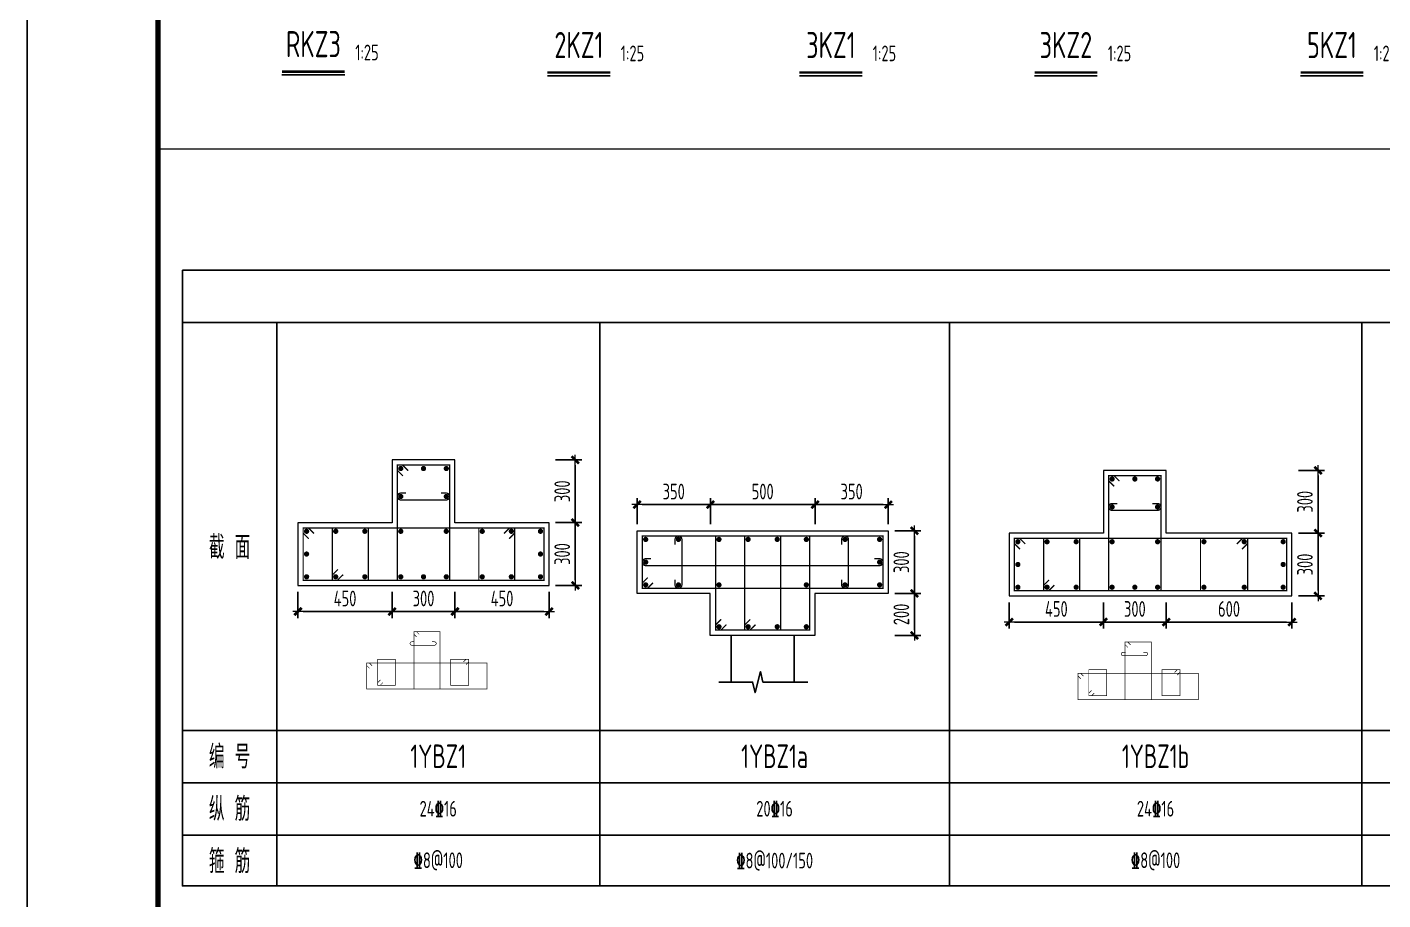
# Model space of a CAD drawing. Extents: x 292423 to 376523, y 106557 to 361882.
# Drawn here: x 292423 to 318331, y 328666 to 345356 of the extents above; entities that cross this region are included whole.
import ezdxf
from ezdxf.enums import TextEntityAlignment as Align

# ---------------------------------------------------------------- set-up
doc = ezdxf.new("R2010")
doc.units = 0
doc.header["$LTSCALE"] = 1000
doc.layers.get('0').update_dxf_attribs({"linetype": 'CONTINUOUS'})
doc.layers.get('Defpoints').update_dxf_attribs({"linetype": 'CONTINUOUS'})
for name, color, linetype in [('1508', 2, 'CONTINUOUS'), ('TAB', 7, 'CONTINUOUS'), ('TEXT', 7, 'CONTINUOUS'), ('THICK', 6, 'CONTINUOUS'), ('THIN', 7, 'CONTINUOUS'), ('tk', 7, 'CONTINUOUS')]:
    doc.layers.add(name, color=color, linetype=linetype)
for name, color, linetype, lineweight in [('REIN', 6, 'CONTINUOUS', 18), ('Z-柱大样外框', 7, 'ByLayer', 18), ('Z-详图标注', 3, 'CONTINUOUS', 18)]:
    doc.layers.add(name, color=color, linetype=linetype, lineweight=lineweight)
doc.styles.get("Standard").update_dxf_attribs({"font": 'tssdeng.shx', "width": 0.7, "bigfont": 'tssdchn.shx'})
doc.styles.add('TCCAD_Dimension', font='Tssdeng.shx', dxfattribs={"width": 0.7, "bigfont": 'tssdchn.shx'})
doc.dimstyles.new('TCCAD_25_100', dxfattribs={"dimtxt": 300, "dimasz": 100, "dimexe": 125, "dimexo": 125, "dimgap": 100, "dimtad": 1, "dimdec": 0, "dimlfac": 0.25, "dimzin": 0, "dimdsep": 46, "dimtxsty": 'TCCAD_Dimension', "dimblk": '_TCDBK25_100', "dimcen": 0, "dimclrt": 7, "dimadec": 0, "dimazin": 0, "dimtfac": 1, "dimtdec": 0, "dimtix": 1, "dimtmove": 2, "dimatfit": 3, "dimfxl": 1, "dimtolj": 1, "dimtzin": 0, "dimarcsym": 0})

# ---------------------------------------------------------------- blocks, each defined once
blk = doc.blocks.new('_TCDBK25_100')
blk.add_line((-1, 0), (1, 0))
at = {"const_width": 0.5}
blk.add_lwpolyline([(-0.7, -0.7), (0.7, 0.7)], dxfattribs=at)
blk = doc.blocks.new('*D321')
at = {"layer": 'Defpoints', "color": 0}
for p in [(297598, 334680), (299398, 334680), (299398, 334180)]:
    blk.add_point(p, dxfattribs=at)
at = {"layer": 'Z-详图标注', "color": 0, "lineweight": -2}
for p, q in [((297598, 334555), (297598, 334055)), ((299398, 334555), (299398, 334055)), ((297698, 334180), (299298, 334180))]:
    blk.add_line(p, q, dxfattribs=at)
at = {"layer": 'Z-详图标注', "color": 0, "lineweight": -2, "xscale": 100, "yscale": 100, "zscale": 100, "rotation": 180}
blk.add_blockref('_TCDBK25_100', (297598, 334180), dxfattribs=at)
at = {"layer": 'Z-详图标注', "color": 0, "lineweight": -2, "xscale": 100, "yscale": 100, "zscale": 100}
blk.add_blockref('_TCDBK25_100', (299398, 334180), dxfattribs=at)
at = {"layer": 'Z-详图标注', "color": 7, "insert": (298498, 334430), "char_height": 300, "attachment_point": 5, "style": 'TCCAD_Dimension'}
blk.add_mtext('\\A1;450', dxfattribs=at)
blk = doc.blocks.new('*D322')
at = {"layer": 'Defpoints', "color": 0}
for p in [(299398, 334680), (300598, 334680), (300598, 334180)]:
    blk.add_point(p, dxfattribs=at)
at = {"layer": 'Z-详图标注', "color": 0, "lineweight": -2}
for p, q in [((299398, 334555), (299398, 334055)), ((300598, 334555), (300598, 334055)), ((299498, 334180), (300498, 334180))]:
    blk.add_line(p, q, dxfattribs=at)
at = {"layer": 'Z-详图标注', "color": 0, "lineweight": -2, "xscale": 100, "yscale": 100, "zscale": 100, "rotation": 180}
blk.add_blockref('_TCDBK25_100', (299398, 334180), dxfattribs=at)
at = {"layer": 'Z-详图标注', "color": 0, "lineweight": -2, "xscale": 100, "yscale": 100, "zscale": 100}
blk.add_blockref('_TCDBK25_100', (300598, 334180), dxfattribs=at)
at = {"layer": 'Z-详图标注', "color": 7, "insert": (299998, 334430), "char_height": 300, "attachment_point": 5, "style": 'TCCAD_Dimension'}
blk.add_mtext('\\A1;300', dxfattribs=at)
blk = doc.blocks.new('*D323')
at = {"layer": 'Defpoints', "color": 0}
for p in [(300598, 334680), (302398, 334680), (302398, 334180)]:
    blk.add_point(p, dxfattribs=at)
at = {"layer": 'Z-详图标注', "color": 0, "lineweight": -2}
for p, q in [((300598, 334555), (300598, 334055)), ((302398, 334555), (302398, 334055)), ((300698, 334180), (302298, 334180))]:
    blk.add_line(p, q, dxfattribs=at)
at = {"layer": 'Z-详图标注', "color": 0, "lineweight": -2, "xscale": 100, "yscale": 100, "zscale": 100, "rotation": 180}
blk.add_blockref('_TCDBK25_100', (300598, 334180), dxfattribs=at)
at = {"layer": 'Z-详图标注', "color": 0, "lineweight": -2, "xscale": 100, "yscale": 100, "zscale": 100}
blk.add_blockref('_TCDBK25_100', (302398, 334180), dxfattribs=at)
at = {"layer": 'Z-详图标注', "color": 7, "insert": (301498, 334430), "char_height": 300, "attachment_point": 5, "style": 'TCCAD_Dimension'}
blk.add_mtext('\\A1;450', dxfattribs=at)
blk = doc.blocks.new('*D324')
at = {"layer": 'Defpoints', "color": 0}
for p in [(302398, 335880), (302898, 335880), (302398, 334680)]:
    blk.add_point(p, dxfattribs=at)
at = {"layer": 'Z-详图标注', "color": 0, "lineweight": -2}
for p, q in [((302523, 335880), (303023, 335880)), ((302898, 334780), (302898, 335780)), ((302523, 334680), (303023, 334680))]:
    blk.add_line(p, q, dxfattribs=at)
at = {"layer": 'Z-详图标注', "color": 0, "lineweight": -2, "xscale": 100, "yscale": 100, "zscale": 100}
for p, rotation in [((302898, 335880), 90), ((302898, 334680), 270)]:
    blk.add_blockref('_TCDBK25_100', p, dxfattribs=dict(at, rotation=rotation))
at = {"layer": 'Z-详图标注', "color": 7, "insert": (302648, 335280), "char_height": 300, "attachment_point": 5, "rotation": 90, "style": 'TCCAD_Dimension'}
blk.add_mtext('\\A1;300', dxfattribs=at)
blk = doc.blocks.new('*D325')
at = {"layer": 'Defpoints', "color": 0}
for p in [(302398, 337080), (302898, 337080), (302398, 335880)]:
    blk.add_point(p, dxfattribs=at)
at = {"layer": 'Z-详图标注', "color": 0, "lineweight": -2}
for p, q in [((302523, 337080), (303023, 337080)), ((302898, 335980), (302898, 336980)), ((302523, 335880), (303023, 335880))]:
    blk.add_line(p, q, dxfattribs=at)
at = {"layer": 'Z-详图标注', "color": 0, "lineweight": -2, "xscale": 100, "yscale": 100, "zscale": 100}
for p, rotation in [((302898, 337080), 90), ((302898, 335880), 270)]:
    blk.add_blockref('_TCDBK25_100', p, dxfattribs=dict(at, rotation=rotation))
at = {"layer": 'Z-详图标注', "color": 7, "insert": (302648, 336480), "char_height": 300, "attachment_point": 5, "rotation": 90, "style": 'TCCAD_Dimension'}
blk.add_mtext('\\A1;300', dxfattribs=at)
blk = doc.blocks.new('*D344')
at = {"layer": 'Defpoints', "color": 0}
for p in [(305479, 336225), (304079, 335725), (305479, 335725)]:
    blk.add_point(p, dxfattribs=at)
at = {"layer": 'Z-详图标注', "color": 0, "lineweight": -2}
for p, q in [((304079, 335850), (304079, 336350)), ((305479, 335850), (305479, 336350)), ((304179, 336225), (305379, 336225))]:
    blk.add_line(p, q, dxfattribs=at)
at = {"layer": 'Z-详图标注', "color": 0, "lineweight": -2, "xscale": 100, "yscale": 100, "zscale": 100, "rotation": 180}
blk.add_blockref('_TCDBK25_100', (304079, 336225), dxfattribs=at)
at = {"layer": 'Z-详图标注', "color": 0, "lineweight": -2, "xscale": 100, "yscale": 100, "zscale": 100}
blk.add_blockref('_TCDBK25_100', (305479, 336225), dxfattribs=at)
at = {"layer": 'Z-详图标注', "color": 7, "insert": (304779, 336475), "char_height": 300, "attachment_point": 5, "style": 'TCCAD_Dimension'}
blk.add_mtext('\\A1;350', dxfattribs=at)
blk = doc.blocks.new('*D345')
at = {"layer": 'Defpoints', "color": 0}
for p in [(307479, 336225), (305479, 335725), (307479, 335725)]:
    blk.add_point(p, dxfattribs=at)
at = {"layer": 'Z-详图标注', "color": 0, "lineweight": -2}
for p, q in [((305479, 335850), (305479, 336350)), ((307479, 335850), (307479, 336350)), ((305579, 336225), (307379, 336225))]:
    blk.add_line(p, q, dxfattribs=at)
at = {"layer": 'Z-详图标注', "color": 0, "lineweight": -2, "xscale": 100, "yscale": 100, "zscale": 100, "rotation": 180}
blk.add_blockref('_TCDBK25_100', (305479, 336225), dxfattribs=at)
at = {"layer": 'Z-详图标注', "color": 0, "lineweight": -2, "xscale": 100, "yscale": 100, "zscale": 100}
blk.add_blockref('_TCDBK25_100', (307479, 336225), dxfattribs=at)
at = {"layer": 'Z-详图标注', "color": 7, "insert": (306479, 336475), "char_height": 300, "attachment_point": 5, "style": 'TCCAD_Dimension'}
blk.add_mtext('\\A1;500', dxfattribs=at)
blk = doc.blocks.new('*D346')
at = {"layer": 'Defpoints', "color": 0}
for p in [(308879, 336225), (307479, 335725), (308879, 335725)]:
    blk.add_point(p, dxfattribs=at)
at = {"layer": 'Z-详图标注', "color": 0, "lineweight": -2}
for p, q in [((307479, 335850), (307479, 336350)), ((308879, 335850), (308879, 336350)), ((307579, 336225), (308779, 336225))]:
    blk.add_line(p, q, dxfattribs=at)
at = {"layer": 'Z-详图标注', "color": 0, "lineweight": -2, "xscale": 100, "yscale": 100, "zscale": 100, "rotation": 180}
blk.add_blockref('_TCDBK25_100', (307479, 336225), dxfattribs=at)
at = {"layer": 'Z-详图标注', "color": 0, "lineweight": -2, "xscale": 100, "yscale": 100, "zscale": 100}
blk.add_blockref('_TCDBK25_100', (308879, 336225), dxfattribs=at)
at = {"layer": 'Z-详图标注', "color": 7, "insert": (308179, 336475), "char_height": 300, "attachment_point": 5, "style": 'TCCAD_Dimension'}
blk.add_mtext('\\A1;350', dxfattribs=at)
blk = doc.blocks.new('*D347')
at = {"layer": 'Defpoints', "color": 0}
for p in [(308879, 335725), (308879, 334525), (309379, 334525)]:
    blk.add_point(p, dxfattribs=at)
at = {"layer": 'Z-详图标注', "color": 0, "lineweight": -2}
for p, q in [((309004, 335725), (309504, 335725)), ((309379, 335625), (309379, 334625)), ((309004, 334525), (309504, 334525))]:
    blk.add_line(p, q, dxfattribs=at)
at = {"layer": 'Z-详图标注', "color": 0, "lineweight": -2, "xscale": 100, "yscale": 100, "zscale": 100}
for p, rotation in [((309379, 335725), 90), ((309379, 334525), 270)]:
    blk.add_blockref('_TCDBK25_100', p, dxfattribs=dict(at, rotation=rotation))
at = {"layer": 'Z-详图标注', "color": 7, "insert": (309129, 335125), "char_height": 300, "attachment_point": 5, "rotation": 90, "style": 'TCCAD_Dimension'}
blk.add_mtext('\\A1;300', dxfattribs=at)
blk = doc.blocks.new('*D348')
at = {"layer": 'Defpoints', "color": 0}
for p in [(308879, 334525), (308879, 333725), (309379, 333725)]:
    blk.add_point(p, dxfattribs=at)
at = {"layer": 'Z-详图标注', "color": 0, "lineweight": -2}
for p, q in [((309004, 334525), (309504, 334525)), ((309379, 334425), (309379, 333825)), ((309004, 333725), (309504, 333725))]:
    blk.add_line(p, q, dxfattribs=at)
at = {"layer": 'Z-详图标注', "color": 0, "lineweight": -2, "xscale": 100, "yscale": 100, "zscale": 100}
for p, rotation in [((309379, 334525), 90), ((309379, 333725), 270)]:
    blk.add_blockref('_TCDBK25_100', p, dxfattribs=dict(at, rotation=rotation))
at = {"layer": 'Z-详图标注', "color": 7, "insert": (309129, 334125), "char_height": 300, "attachment_point": 5, "rotation": 90, "style": 'TCCAD_Dimension'}
blk.add_mtext('\\A1;200', dxfattribs=at)
blk = doc.blocks.new('*D349')
at = {"layer": 'Defpoints', "color": 0}
for p in [(311191, 334480), (312991, 334480), (312991, 333980)]:
    blk.add_point(p, dxfattribs=at)
at = {"layer": 'Z-详图标注', "color": 0, "lineweight": -2}
for p, q in [((311191, 334355), (311191, 333855)), ((312991, 334355), (312991, 333855)), ((311291, 333980), (312891, 333980))]:
    blk.add_line(p, q, dxfattribs=at)
at = {"layer": 'Z-详图标注', "color": 0, "lineweight": -2, "xscale": 100, "yscale": 100, "zscale": 100, "rotation": 180}
blk.add_blockref('_TCDBK25_100', (311191, 333980), dxfattribs=at)
at = {"layer": 'Z-详图标注', "color": 0, "lineweight": -2, "xscale": 100, "yscale": 100, "zscale": 100}
blk.add_blockref('_TCDBK25_100', (312991, 333980), dxfattribs=at)
at = {"layer": 'Z-详图标注', "color": 7, "insert": (312091, 334230), "char_height": 300, "attachment_point": 5, "style": 'TCCAD_Dimension'}
blk.add_mtext('\\A1;450', dxfattribs=at)
blk = doc.blocks.new('*D350')
at = {"layer": 'Defpoints', "color": 0}
for p in [(312991, 334480), (314191, 334480), (314191, 333980)]:
    blk.add_point(p, dxfattribs=at)
at = {"layer": 'Z-详图标注', "color": 0, "lineweight": -2}
for p, q in [((312991, 334355), (312991, 333855)), ((314191, 334355), (314191, 333855)), ((313091, 333980), (314091, 333980))]:
    blk.add_line(p, q, dxfattribs=at)
at = {"layer": 'Z-详图标注', "color": 0, "lineweight": -2, "xscale": 100, "yscale": 100, "zscale": 100, "rotation": 180}
blk.add_blockref('_TCDBK25_100', (312991, 333980), dxfattribs=at)
at = {"layer": 'Z-详图标注', "color": 0, "lineweight": -2, "xscale": 100, "yscale": 100, "zscale": 100}
blk.add_blockref('_TCDBK25_100', (314191, 333980), dxfattribs=at)
at = {"layer": 'Z-详图标注', "color": 7, "insert": (313591, 334230), "char_height": 300, "attachment_point": 5, "style": 'TCCAD_Dimension'}
blk.add_mtext('\\A1;300', dxfattribs=at)
blk = doc.blocks.new('*D351')
at = {"layer": 'Defpoints', "color": 0}
for p in [(314191, 334480), (316591, 334480), (316591, 333980)]:
    blk.add_point(p, dxfattribs=at)
at = {"layer": 'Z-详图标注', "color": 0, "lineweight": -2}
for p, q in [((314191, 334355), (314191, 333855)), ((316591, 334355), (316591, 333855)), ((314291, 333980), (316491, 333980))]:
    blk.add_line(p, q, dxfattribs=at)
at = {"layer": 'Z-详图标注', "color": 0, "lineweight": -2, "xscale": 100, "yscale": 100, "zscale": 100, "rotation": 180}
blk.add_blockref('_TCDBK25_100', (314191, 333980), dxfattribs=at)
at = {"layer": 'Z-详图标注', "color": 0, "lineweight": -2, "xscale": 100, "yscale": 100, "zscale": 100}
blk.add_blockref('_TCDBK25_100', (316591, 333980), dxfattribs=at)
at = {"layer": 'Z-详图标注', "color": 7, "insert": (315391, 334230), "char_height": 300, "attachment_point": 5, "style": 'TCCAD_Dimension'}
blk.add_mtext('\\A1;600', dxfattribs=at)
blk = doc.blocks.new('*D352')
at = {"layer": 'Defpoints', "color": 0}
for p in [(316591, 335680), (317091, 335680), (316591, 334480)]:
    blk.add_point(p, dxfattribs=at)
at = {"layer": 'Z-详图标注', "color": 0, "lineweight": -2}
for p, q in [((316716, 335680), (317216, 335680)), ((317091, 334580), (317091, 335580)), ((316716, 334480), (317216, 334480))]:
    blk.add_line(p, q, dxfattribs=at)
at = {"layer": 'Z-详图标注', "color": 0, "lineweight": -2, "xscale": 100, "yscale": 100, "zscale": 100}
for p, rotation in [((317091, 335680), 90), ((317091, 334480), 270)]:
    blk.add_blockref('_TCDBK25_100', p, dxfattribs=dict(at, rotation=rotation))
at = {"layer": 'Z-详图标注', "color": 7, "insert": (316841, 335080), "char_height": 300, "attachment_point": 5, "rotation": 90, "style": 'TCCAD_Dimension'}
blk.add_mtext('\\A1;300', dxfattribs=at)
blk = doc.blocks.new('*D353')
at = {"layer": 'Defpoints', "color": 0}
for p in [(316591, 336880), (317091, 336880), (316591, 335680)]:
    blk.add_point(p, dxfattribs=at)
at = {"layer": 'Z-详图标注', "color": 0, "lineweight": -2}
for p, q in [((316716, 336880), (317216, 336880)), ((317091, 335780), (317091, 336780)), ((316716, 335680), (317216, 335680))]:
    blk.add_line(p, q, dxfattribs=at)
at = {"layer": 'Z-详图标注', "color": 0, "lineweight": -2, "xscale": 100, "yscale": 100, "zscale": 100}
for p, rotation in [((317091, 336880), 90), ((317091, 335680), 270)]:
    blk.add_blockref('_TCDBK25_100', p, dxfattribs=dict(at, rotation=rotation))
at = {"layer": 'Z-详图标注', "color": 7, "insert": (316841, 336280), "char_height": 300, "attachment_point": 5, "rotation": 90, "style": 'TCCAD_Dimension'}
blk.add_mtext('\\A1;300', dxfattribs=at)
blk = doc.blocks.new('A1tk')
at = {"layer": 'tk', "color": 5}
blk.add_lwpolyline([(0, 0), (0, 59400), (84100, 59400), (84100, 0)], close=True, dxfattribs=at)
at = {"layer": 'tk', "const_width": 100}
blk.add_lwpolyline([(2500, 1000), (83100, 1000), (83100, 58400), (2500, 58400)], close=True, dxfattribs=at)

msp = doc.modelspace()

# ---------------------------------------------------------------- linework, layer by layer
at = {"layer": 'REIN', "color": 6}
for points, const_width in [([(294922.6, 343025), (368522.6, 343025)], 25), ([(298460.8, 334885.7), (298354.7, 334779.7), (298254.7, 334779.7), (298254.7, 335779.7), (298941.4, 335779.7), (298941.4, 334779.7), (298254.7, 334779.7), (298254.7, 334879.7), (298360.8, 334985.7)], 25), ([(301535.3, 335673.6), (301641.4, 335779.7), (301741.4, 335779.7), (301741.4, 334779.7), (301054.7, 334779.7), (301054.7, 335779.7), (301741.4, 335779.7), (301741.4, 335679.7), (301635.3, 335573.6)], 25), ([(306341.4, 333930.6), (306235.3, 333824.6), (306135.3, 333824.6), (306135.3, 335624.6), (306822, 335624.6), (306822, 333824.6), (306135.3, 333824.6), (306135.3, 333924.6), (306241.4, 334030.6)], 25), ([(312053.5, 334686.2), (311947.4, 334580.1), (311847.4, 334580.1), (311847.4, 335580.1), (312534.1, 335580.1), (312534.1, 334580.1), (311847.4, 334580.1), (311847.4, 334680.1), (311953.5, 334786.2)], 25), ([(315540.4, 335474), (315646.5, 335580.1), (315746.5, 335580.1), (315746.5, 334580.1), (314845.5, 334580.1), (314845.5, 335580.1), (315746.5, 335580.1), (315746.5, 335480.1), (315640.4, 335374)], 25), ([(299221.9, 332822), (299168.8, 332769), (299118.8, 332769), (299118.8, 333269), (299462.2, 333269), (299462.2, 332769), (299118.8, 332769), (299118.8, 332819), (299171.9, 332872)], 12.5), ([(300759.1, 333215.9), (300812.2, 333269), (300862.2, 333269), (300862.2, 332769), (300518.8, 332769), (300518.8, 333269), (300862.2, 333269), (300862.2, 333219), (300809.1, 333165.9)], 12.5), ([(312814.6, 332622.5), (312761.6, 332569.4), (312711.6, 332569.4), (312711.6, 333069.4), (313054.9, 333069.4), (313054.9, 332569.4), (312711.6, 332569.4), (312711.6, 332619.4), (312764.6, 332672.5)], 12.5), ([(314351.9, 333016.4), (314404.9, 333069.4), (314454.9, 333069.4), (314454.9, 332569.4), (314111.6, 332569.4), (314111.6, 333069.4), (314454.9, 333069.4), (314454.9, 333019.4), (314401.9, 332966.4)], 12.5)]:
    msp.add_lwpolyline(points, dxfattribs=dict(at, const_width=const_width))
at = {"layer": 'REIN', "color": 210}
for points, const_width in [([(299604.1, 336773.6), (299498, 336879.7), (299498, 336979.7), (300498, 336979.7), (300498, 334779.7), (299498, 334779.7), (299498, 336979.7), (299598, 336979.7), (299704.1, 336873.6)], 25), ([(313196.8, 336574), (313090.8, 336680.1), (313090.8, 336780.1), (314090.8, 336780.1), (314090.8, 334580.1), (313090.8, 334580.1), (313090.8, 336780.1), (313190.8, 336780.1), (313296.8, 336674)], 25), ([(297804.1, 335573.6), (297698, 335679.7), (297698, 335779.7), (302298, 335779.7), (302298, 334779.7), (297698, 334779.7), (297698, 335779.7), (297798, 335779.7), (297904.1, 335673.6)], 25), ([(304284.7, 334830.6), (304178.6, 334724.6), (304178.6, 334624.6), (308778.6, 334624.6), (308778.6, 335624.6), (304178.6, 335624.6), (304178.6, 334624.6), (304278.6, 334624.6), (304384.7, 334730.6)], 25), ([(305684.7, 334030.6), (305578.6, 333924.6), (305578.6, 333824.6), (307378.6, 333824.6), (307378.6, 335624.6), (305578.6, 335624.6), (305578.6, 333824.6), (305678.6, 333824.6), (305784.7, 333930.6)], 25), ([(311396.8, 335374), (311290.8, 335480.1), (311290.8, 335580.1), (316490.8, 335580.1), (316490.8, 334580.1), (311290.8, 334580.1), (311290.8, 335580.1), (311390.8, 335580.1), (311496.8, 335474)], 25), ([(299866, 333693.4), (299813, 333746.5), (299813, 333796.5), (300313, 333796.5), (300313, 332696.5), (299813, 332696.5), (299813, 333796.5), (299863, 333796.5), (299916, 333743.4)], 12.5), ([(313458.8, 333493.9), (313405.7, 333546.9), (313405.7, 333596.9), (313905.7, 333596.9), (313905.7, 332496.9), (313405.7, 332496.9), (313405.7, 333596.9), (313455.7, 333596.9), (313508.8, 333543.9)], 12.5), ([(298966, 333093.4), (298913, 333146.5), (298913, 333196.5), (301213, 333196.5), (301213, 332696.5), (298913, 332696.5), (298913, 333196.5), (298963, 333196.5), (299016, 333143.4)], 12.5), ([(312558.8, 332893.9), (312505.7, 332946.9), (312505.7, 332996.9), (314805.7, 332996.9), (314805.7, 332496.9), (312505.7, 332496.9), (312505.7, 332996.9), (312555.7, 332996.9), (312608.8, 332943.9)], 12.5)]:
    msp.add_lwpolyline(points, dxfattribs=dict(at, const_width=const_width))
at = {"layer": 'REIN', "color": 6, "const_width": 50}
for points in [[(299538, 336914.7, 1), (299588, 336914.7, 1)], [(299973, 336914.7, 1), (300023, 336914.7, 1)], [(300408, 336914.7, 1), (300458, 336914.7, 1)], [(313130.8, 336715.1, 1), (313180.8, 336715.1, 1)], [(313565.8, 336715.1, 1), (313615.8, 336715.1, 1)], [(314000.8, 336715.1, 1), (314050.8, 336715.1, 1)], [(299538, 336379.7, 1), (299588, 336379.7, 1)], [(300408, 336379.7, 1), (300458, 336379.7, 1)], [(313130.8, 336180.1, 1), (313180.8, 336180.1, 1)], [(314000.8, 336180.1, 1), (314050.8, 336180.1, 1)], [(297738, 335714.7, 1), (297788, 335714.7, 1)], [(298294.7, 335714.7, 1), (298344.7, 335714.7, 1)], [(298851.4, 335714.7, 1), (298901.4, 335714.7, 1)], [(299538, 335714.7, 1), (299588, 335714.7, 1)], [(300408, 335714.7, 1), (300458, 335714.7, 1)], [(301094.7, 335714.7, 1), (301144.7, 335714.7, 1)], [(301651.4, 335714.7, 1), (301701.4, 335714.7, 1)], [(302208, 335714.7, 1), (302258, 335714.7, 1)], [(304218.6, 335559.6, -1), (304268.6, 335559.6, -1)], [(304844.6, 335559.6, 1), (304894.6, 335559.6, 1)], [(305618.6, 335559.6, -1), (305668.6, 335559.6, -1)], [(306178.7, 335546.9, 1), (306221.8, 335572.2, 1)], [(306735.4, 335546.9, 1), (306778.5, 335572.2, 1)], [(307288.6, 335559.6, -1), (307338.6, 335559.6, -1)], [(308028.6, 335559.6, 1), (308078.6, 335559.6, 1)], [(308688.6, 335559.6, -1), (308738.6, 335559.6, -1)], [(311330.8, 335515.1, 1), (311380.8, 335515.1, 1)], [(311887.4, 335515.1, 1), (311937.4, 335515.1, 1)], [(312444.1, 335515.1, 1), (312494.1, 335515.1, 1)], [(313130.8, 335515.1, 1), (313180.8, 335515.1, 1)], [(314000.8, 335515.1, 1), (314050.8, 335515.1, 1)], [(314885.5, 335515.1, 1), (314935.5, 335515.1, 1)], [(315656.5, 335515.1, 1), (315706.5, 335515.1, 1)], [(316400.8, 335515.1, 1), (316450.8, 335515.1, 1)], [(297738, 335279.7, 1), (297788, 335279.7, 1)], [(302208, 335279.7, 1), (302258, 335279.7, 1)], [(304218.6, 335124.6, -1), (304268.6, 335124.6, -1)], [(308688.6, 335124.6, -1), (308738.6, 335124.6, -1)], [(311330.8, 335080.1, 1), (311380.8, 335080.1, 1)], [(316400.8, 335080.1, 1), (316450.8, 335080.1, 1)], [(297738, 334844.7, 1), (297788, 334844.7, 1)], [(298294.7, 334844.7, 1), (298344.7, 334844.7, 1)], [(298851.4, 334844.7, 1), (298901.4, 334844.7, 1)], [(299538, 334844.7, 1), (299588, 334844.7, 1)], [(299973, 334844.7, 1), (300023, 334844.7, 1)], [(300408, 334844.7, 1), (300458, 334844.7, 1)], [(301094.7, 334844.7, 1), (301144.7, 334844.7, 1)], [(301651.4, 334844.7, 1), (301701.4, 334844.7, 1)], [(302208, 334844.7, 1), (302258, 334844.7, 1)], [(304218.6, 334689.6, -1), (304268.6, 334689.6, -1)], [(304844.6, 334689.6, 1), (304894.6, 334689.6, 1)], [(305618.6, 334689.6, -1), (305668.6, 334689.6, -1)], [(307288.6, 334689.6, -1), (307338.6, 334689.6, -1)], [(308028.6, 334689.6, 1), (308078.6, 334689.6, 1)], [(308688.6, 334689.6, -1), (308738.6, 334689.6, -1)], [(311330.8, 334645.1, 1), (311380.8, 334645.1, 1)], [(311887.4, 334645.1, 1), (311937.4, 334645.1, 1)], [(312444.1, 334645.1, 1), (312494.1, 334645.1, 1)], [(313130.8, 334645.1, 1), (313180.8, 334645.1, 1)], [(313565.8, 334645.1, 1), (313615.8, 334645.1, 1)], [(314000.8, 334645.1, 1), (314050.8, 334645.1, 1)], [(314885.5, 334645.1, 1), (314935.5, 334645.1, 1)], [(315656.5, 334645.1, 1), (315706.5, 334645.1, 1)], [(316400.8, 334645.1, 1), (316450.8, 334645.1, 1)], [(305618.6, 333889.6, -1), (305668.6, 333889.6, -1)], [(306178.7, 333876.9, 1), (306221.8, 333902.2, 1)], [(306735.4, 333876.9, 1), (306778.5, 333902.2, 1)], [(307288.6, 333889.6, -1), (307338.6, 333889.6, -1)]]:
    msp.add_lwpolyline(points, format="xyb", close=True, dxfattribs=at)
at = {"layer": 'REIN', "color": 6}
for points, const_width in [([(300333, 336444.7), (300433, 336444.7, -1), (300433, 336314.7), (299563, 336314.7, -1), (299563, 336444.7), (299663, 336444.7)], 25), ([(313925.8, 336245.1), (314025.8, 336245.1, -1), (314025.8, 336115.1), (313155.8, 336115.1, -1), (313155.8, 336245.1), (313255.8, 336245.1)], 25), ([(304804.6, 335459.6), (304804.6, 335559.6, -1), (304934.6, 335559.6), (304934.6, 334689.6, -1), (304804.6, 334689.6), (304804.6, 334789.6)], 25), ([(307988.6, 335459.6), (307988.6, 335559.6, -1), (308118.6, 335559.6), (308118.6, 334689.6, -1), (307988.6, 334689.6), (307988.6, 334789.6)], 25), ([(308613.6, 335189.6), (308713.6, 335189.6, -1), (308713.6, 335059.6), (304243.6, 335059.6, -1), (304243.6, 335189.6), (304343.6, 335189.6)], 25), ([(300158, 333601.5), (300208, 333601.5, -1), (300208, 333536.5), (299773, 333536.5, -1), (299773, 333601.5), (299823, 333601.5)], 12.5), ([(313750.7, 333401.9), (313800.7, 333401.9, -1), (313800.7, 333336.9), (313365.7, 333336.9, -1), (313365.7, 333401.9), (313415.7, 333401.9)], 12.5)]:
    msp.add_lwpolyline(points, format="xyb", dxfattribs=dict(at, const_width=const_width))
at = {"layer": 'TAB'}
for p, q in [((295391.9, 339710.3), (295391.9, 340710.3)), ((295391.9, 340710.3), (368105.7, 340710.3)), ((297191.9, 328932.4), (297191.9, 339710.3)), ((297191.9, 339710.3), (368105.7, 339710.3)), ((303365.7, 339710.3), (303365.7, 328932.4)), ((310047.5, 339710.3), (310047.5, 328932.4)), ((317925.5, 339710.3), (317925.5, 328932.4)), ((295391.9, 331904.4), (297191.9, 331904.4)), ((297191.9, 331904.4), (368105.7, 331904.4)), ((295391.9, 330904.4), (297191.9, 330904.4)), ((295391.9, 330904.4), (297191.9, 330904.4)), ((297191.9, 330904.4), (368105.7, 330904.4)), ((297191.9, 330904.4), (368105.7, 330904.4)), ((295391.9, 329904.4), (297191.9, 329904.4)), ((297191.9, 329904.4), (368105.7, 329904.4))]:
    msp.add_line(p, q, dxfattribs=at)
msp.add_lwpolyline([(368105.7, 328932.4), (295391.9, 328932.4), (295391.9, 339710.3), (297191.9, 339710.3), (297191.9, 328932.4)], dxfattribs=at)
at = {"layer": 'THICK', "const_width": 50}
for points in [[(297292.6, 344505.5), (298492.6, 344505.5)], [(302366.7, 344487.6), (303566.7, 344487.6)], [(307182.3, 344487.6), (308382.3, 344487.6)], [(311674, 344487.6), (312874, 344487.6)], [(316757, 344487.6), (317957, 344487.6)]]:
    msp.add_lwpolyline(points, dxfattribs=at)
at = {"layer": 'THIN'}
for p, q in [((297292.6, 344440.5), (298492.6, 344440.5)), ((302366.7, 344422.6), (303566.7, 344422.6)), ((307182.3, 344422.6), (308382.3, 344422.6)), ((311674, 344422.6), (312874, 344422.6)), ((316757, 344422.6), (317957, 344422.6)), ((305878.6, 333724.6), (305878.6, 332831)), ((307078.6, 333724.6), (307078.6, 332831))]:
    msp.add_line(p, q, dxfattribs=at)
msp.add_lwpolyline([(307342.7, 332831), (306484.5, 332831), (306434.5, 333031), (306334.5, 332631), (306284.5, 332831), (305638.1, 332831)], dxfattribs=at)
at = {"layer": 'Z-柱大样外框'}
for points in [[(297598, 335879.7), (297598, 334679.7), (302398, 334679.7), (302398, 335879.7), (300598, 335879.7), (300598, 337079.7), (299398, 337079.7), (299398, 335879.7), (297598, 335879.7)], [(311190.8, 335680.1), (311190.8, 334480.1), (316590.8, 334480.1), (316590.8, 335680.1), (314190.8, 335680.1), (314190.8, 336880.1), (312990.8, 336880.1), (312990.8, 335680.1), (311190.8, 335680.1)], [(304078.6, 334524.6), (304078.6, 335724.6), (308878.6, 335724.6), (308878.6, 334524.6), (307478.6, 334524.6), (307478.6, 333724.6), (305478.6, 333724.6), (305478.6, 334524.6), (304078.6, 334524.6)]]:
    msp.add_lwpolyline(points, close=True, dxfattribs=at)

# ---------------------------------------------------------------- block references
at = {"layer": '1508'}
msp.add_blockref('A1tk', (292422.6, 302482.4), dxfattribs=at)

# ---------------------------------------------------------------- texts
at = {"layer": 'TAB', "width": 0.7}
for s, height, p in [('截 面', 450, (296291.9, 335410.3)), ('编 号', 450, (296291.9, 331404.4)), ('1YBZ1', 450, (300278.8, 331413.1)), ('1YBZ1a', 450, (306706.6, 331413.1)), ('1YBZ1b', 450, (313986.5, 331413.1)), ('纵 筋', 450, (296291.9, 330404.4)), ('24%%13216', 300, (300278.8, 330410.2)), ('20%%13216', 300, (306706.6, 330410.2)), ('24%%13216', 300, (313986.5, 330410.2)), ('箍 筋', 450, (296291.9, 329404.4)), ('%%1328@100', 300, (300278.8, 329424.2)), ('%%1328@100/150', 300, (306706.6, 329418.4)), ('%%1328@100', 300, (313986.5, 329424.2))]:
    msp.add_text(s, height=height, dxfattribs=at).set_placement(p, align=Align.MIDDLE_CENTER)
at = {"layer": 'TEXT', "width": 0.7}
for s, p in [('RKZ3', (297892.6, 344630.5)), ('2KZ1', (302966.7, 344612.6)), ('3KZ1', (307782.3, 344612.6)), ('3KZ2', (312274, 344612.6)), ('5KZ1', (317357, 344612.6))]:
    msp.add_text(s, height=500, dxfattribs=at).set_placement(p, align=Align.BOTTOM_CENTER)
for p in [(298692.6, 344630.5), (303766.7, 344612.6), (308582.3, 344612.6), (313074, 344612.6), (318157, 344612.6)]:
    msp.add_text('1:25', height=300, dxfattribs=at).set_placement(p, align=Align.BOTTOM_LEFT)

# ---------------------------------------------------------------- dimensions: what is measured, and where the dimension line sits
at = {"layer": 'Z-详图标注'}
for base, p1, p2, angle, picture, middle in [((302898, 337079.7), (302398, 335879.7), (302398, 337079.7), 90, '*D325', (302648, 336479.7)), ((317090.8, 336880.1), (316590.8, 335680.1), (316590.8, 336880.1), 90, '*D353', (316840.8, 336280.1)), ((302898, 335879.7), (302398, 334679.7), (302398, 335879.7), 90, '*D324', (302648, 335279.7)), ((309378.6, 334524.6), (308878.6, 335724.6), (308878.6, 334524.6), 270, '*D347', (309128.6, 335124.6)), ((317090.8, 335680.1), (316590.8, 334480.1), (316590.8, 335680.1), 90, '*D352', (316840.8, 335080.1)), ((309378.6, 333724.6), (308878.6, 334524.6), (308878.6, 333724.6), 270, '*D348', (309128.6, 334124.6))]:
    dim = msp.add_linear_dim(base=base, p1=p1, p2=p2, angle=angle, dimstyle='TCCAD_25_100', dxfattribs=at)
    dim.commit()
    dim.dimension.update_dxf_attribs({"geometry": picture, "text_midpoint": middle})
for base, p1, p2, picture, middle in [((305478.6, 336224.6), (304078.6, 335724.6), (305478.6, 335724.6), '*D344', (304778.6, 336474.6)), ((307478.6, 336224.6), (305478.6, 335724.6), (307478.6, 335724.6), '*D345', (306478.6, 336474.6)), ((308878.6, 336224.6), (307478.6, 335724.6), (308878.6, 335724.6), '*D346', (308178.6, 336474.6)), ((299398, 334179.7), (297598, 334679.7), (299398, 334679.7), '*D321', (298498, 334429.7)), ((300598, 334179.7), (299398, 334679.7), (300598, 334679.7), '*D322', (299998, 334429.7)), ((302398, 334179.7), (300598, 334679.7), (302398, 334679.7), '*D323', (301498, 334429.7)), ((312990.8, 333980.1), (311190.8, 334480.1), (312990.8, 334480.1), '*D349', (312090.8, 334230.1)), ((314190.8, 333980.1), (312990.8, 334480.1), (314190.8, 334480.1), '*D350', (313590.8, 334230.1)), ((316590.8, 333980.1), (314190.8, 334480.1), (316590.8, 334480.1), '*D351', (315390.8, 334230.1))]:
    dim = msp.add_linear_dim(base=base, p1=p1, p2=p2, dimstyle='TCCAD_25_100', dxfattribs=at)
    dim.commit()
    dim.dimension.update_dxf_attribs({"geometry": picture, "text_midpoint": middle})

doc.saveas('drawing.dxf')
